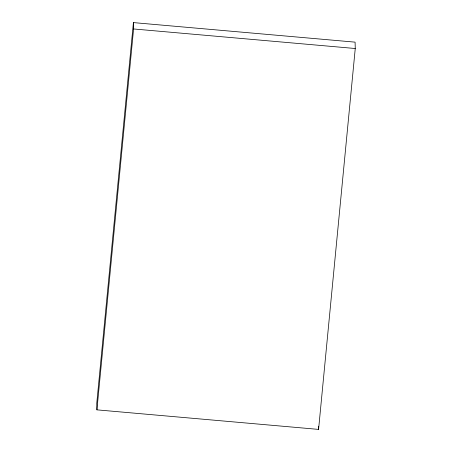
<?xml version="1.0" encoding="UTF-8"?>
<svg xmlns="http://www.w3.org/2000/svg" width="452" height="452" viewBox="0 0 452 452"><rect width="100%" height="100%" fill="white"/><g stroke="black" fill="none" stroke-linecap="round" stroke-linejoin="round"><path stroke-width="0.68" d="M133.419 22.6L96.745 403.489L96.914 409.851L318.581 429.4L355.255 48.511L355.086 42.149L133.419 22.6L133.589 28.962L96.914 409.851M133.589 28.962L355.255 48.511M318.496 426.219L318.581 429.4"/></g></svg>
